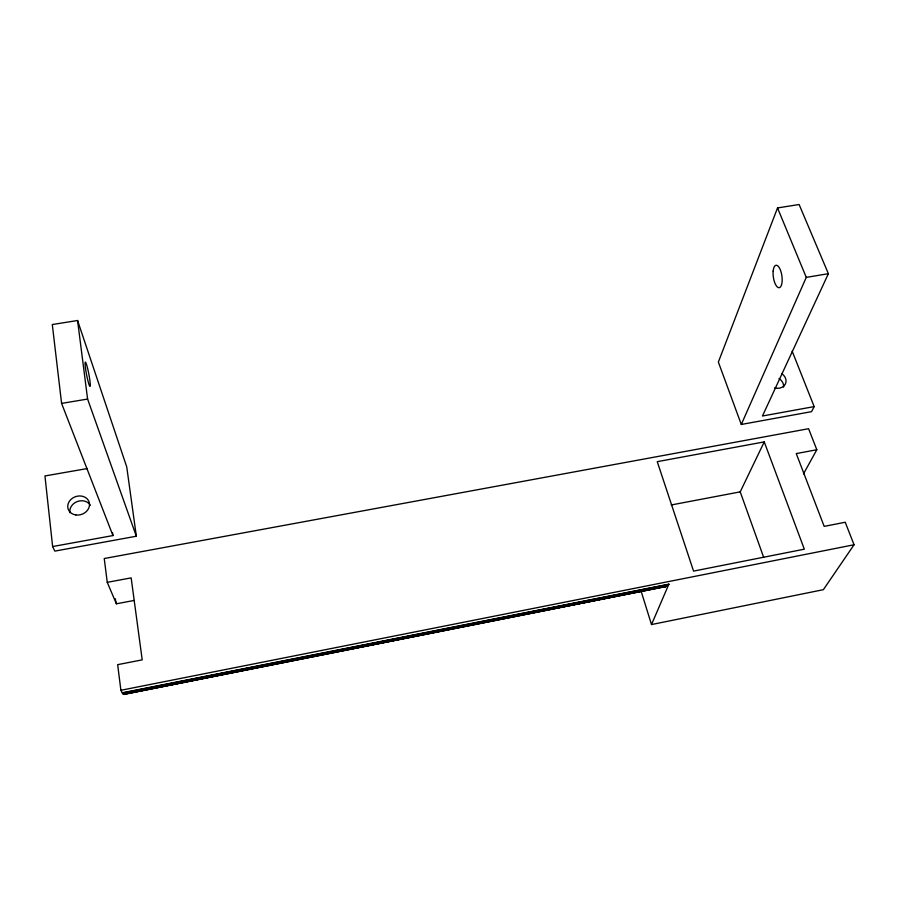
<?xml version="1.0" encoding="UTF-8"?>
<svg xmlns="http://www.w3.org/2000/svg" width="899" height="899" viewBox="0 0 899 899"><rect width="100%" height="100%" fill="white"/><g stroke="black" fill="none" stroke-linecap="round" stroke-linejoin="round"><path stroke-width="1.35" d="M814.168 406.606L762.453 416.012L828.384 273.689L799.11 204.511L777.534 207.939L718.357 362.083L741.293 424.463L811.55 411.652L814.168 406.606L792.165 351.183M816.82 449.747L796.256 453.59L824.181 526.376L845.229 522.252L854.05 544.76L823.372 589.677L651.505 624.558L668.878 584.17L122.309 692.814L120.893 690.286L117.657 664.664L142.211 659.855L131.153 577.877L107.251 582.338L104.239 558.526L808.583 428.711L816.82 449.747L803.481 473.897M741.293 424.463L806.279 277.386L777.534 207.939M763.667 557.313L740.214 491.865L764.24 441.892L657.248 461.67L693.567 571.101L804.324 549.177L764.24 441.892M125.455 693.556L123.972 694.433L122.309 692.814M662.046 586.642L665.856 586.654L668.878 584.17M122.478 693.05L668.654 584.462M122.646 693.275L668.418 584.755M122.803 693.477L668.182 585.013M122.961 693.657L667.935 585.26M123.107 693.814L667.687 585.496M123.41 694.095L667.182 585.912M123.556 694.208L666.923 586.092M123.702 694.298L666.665 586.26M123.972 694.433L666.137 586.541M120.893 690.286L854.05 544.76M671.25 504.968L740.214 491.865M107.251 582.338L116.387 603.802L134.041 600.465M87.405 468.536L44.95 475.953L52.625 546.547L112.959 535.568L112.6 532.826M112.959 535.568L61.593 403.404L52.299 324.528L77.572 320.505L126.737 466.907L136.345 536.22L54.828 551.109L52.625 546.547M806.279 277.386L828.384 273.689M61.593 403.404L87.596 399.055L136.345 536.22M641.066 591.048L651.505 624.558M115.319 598.734L115.533 599.734M115.746 600.746L116.387 603.802M77.572 320.505L87.596 399.055M778.984 378.524A9.99 8.17 20.7 0 1 783.58 387.076M781.636 373.512A10.058 8.203 20.6 0 1 785.378 384.03A10.058 8.203 20.6 0 1 774.511 387.93M69.942 512.733A10.979 9.327 -18.9 0 1 77.348 501.518A10.979 9.327 -18.9 0 1 90.35 505.272M75.819 514.947A11.058 9.372 -18.7 0 0 89.147 502.103A11.058 9.372 -18.7 0 0 70.909 499.473A11.058 9.372 -18.7 0 0 75.819 514.947M773.151 271.138A11.316 4.315 82 0 0 779.073 287.714A11.316 4.315 82 0 0 780.635 270.621A11.316 4.315 82 0 0 773.151 271.138M85.484 368.163A12.474 1.18 79.1 0 0 90.012 386.424A12.474 1.18 79.1 0 0 87.506 367.949A12.474 1.18 79.1 0 0 85.484 368.163"/></g></svg>
